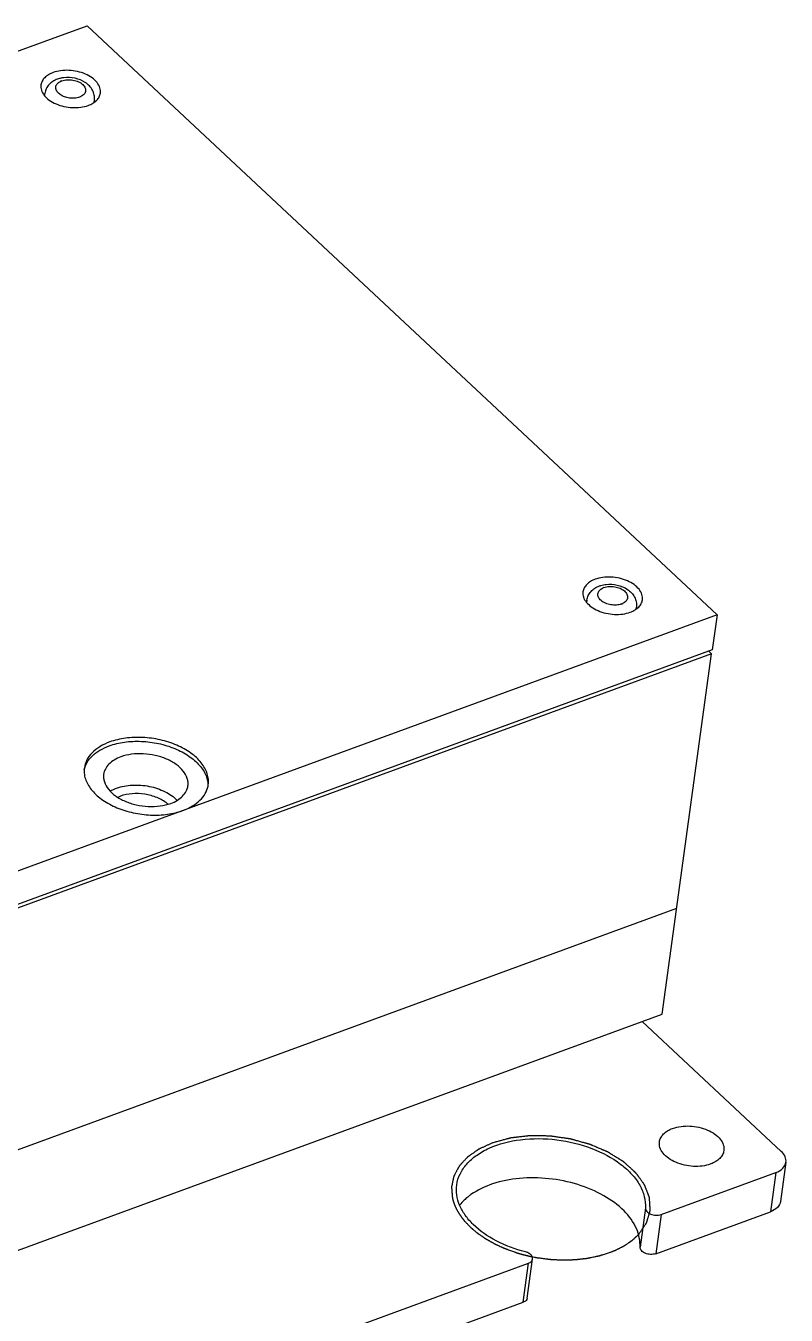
# Model space of a CAD drawing. Extents: x 0 to 297, y 0 to 210.
# Drawn here: x 266.83 to 277.46, y 29.29 to 47.34 of the extents above; entities that cross this region are included whole.
import ezdxf

# ---------------------------------------------------------------- set-up
doc = ezdxf.new("R2010")
doc.units = 0
doc.header["$LTSCALE"] = 16.335
doc.layers.get('0').update_dxf_attribs({"linetype": 'CONTINUOUS'})

msp = doc.modelspace()

# ---------------------------------------------------------------- linework, layer by layer
at = {"color": 7, "linetype": 'CONTINUOUS'}
for p, q in [((254.016, 42.331), (267.684, 47.344)), ((267.684, 47.344), (276.497, 39.098)), ((267.089, 46.366), (267.093, 46.397)), ((267.782, 46.271), (267.787, 46.302)), ((274.676, 39.302), (274.672, 39.271)), ((275.37, 39.207), (275.365, 39.176)), ((276.497, 39.098), (265.079, 34.91)), ((276.497, 39.098), (276.429, 38.605)), ((276.421, 38.55), (262.754, 33.537)), ((276.429, 38.605), (262.762, 33.592)), ((275.73, 33.508), (276.421, 38.55)), ((276.421, 38.55), (276.381, 38.587)), ((263.109, 30.284), (275.933, 34.988)), ((262.063, 28.495), (275.73, 33.508)), ((277.396, 31.583), (275.449, 33.405)), ((277.461, 31.432), (277.386, 30.884)), ((275.716, 30.7), (277.32, 31.288)), ((277.32, 31.288), (277.245, 30.74)), ((275.495, 30.792), (275.42, 30.244)), ((275.641, 30.152), (277.245, 30.74)), ((275.716, 30.7), (275.641, 30.152)), ((234.377, 15.537), (273.861, 30.02)), ((273.786, 29.472), (273.861, 30.02)), ((273.843, 29.529), (273.918, 30.077)), ((234.302, 14.989), (273.786, 29.472))]:
    msp.add_line(p, q, dxfattribs=at)
at = {"color": 5, "linetype": 'CONTINUOUS'}
for p, q in [((273.912, 30.11), (273.927, 30.107)), ((273.927, 30.107), (273.944, 30.104))]:
    msp.add_line(p, q, dxfattribs=at)
at = {"color": 7, "linetype": 'CONTINUOUS'}
for centre, radius, start, end in [((267.395, 46.251), 0.368, 105.3821, 110.1067), ((267.4, 46.387), 0.199, 110.0877, 115.5477), ((274.984, 39.29), 0.202, 110.0907, 114.9643), ((275.092, 39.438), 0.202, 290.0907, 294.9643), ((267.972, 36.911), 0.328, 172.1973, 175.7558), ((269.054, 36.763), 0.329, 348.8457, 352.1951), ((268.314, 36.113), 0.473, 110.1191, 115.0931), ((268.523, 36.102), 0.453, 49.2431, 51.5755)]:
    msp.add_arc(centre, radius, start, end, dxfattribs=at)
for points, knots in [([(267.209, 46.689), (267.186, 46.681), (267.144, 46.661), (267.091, 46.621), (267.054, 46.572), (267.041, 46.534), (267.039, 46.516)], [0, 0, 0, 0, 0.288211, 0.547631, 0.781399, 1, 1, 1, 1]), ([(267.269, 46.596), (267.247, 46.588), (267.204, 46.567), (267.15, 46.522), (267.11, 46.465), (267.096, 46.42), (267.093, 46.397)], [0, 0, 0, 0, 0.254195, 0.503606, 0.751722, 1, 1, 1, 1]), ([(267.871, 46.402), (267.874, 46.427), (267.869, 46.481), (267.825, 46.555), (267.753, 46.62), (267.659, 46.672), (267.549, 46.707), (267.432, 46.723), (267.316, 46.719), (267.243, 46.702), (267.209, 46.689)], [0, 0, 0, 0, 0.090573, 0.191636, 0.308232, 0.439667, 0.581392, 0.726776, 0.86853, 1, 1, 1, 1]), ([(267.358, 46.617), (267.353, 46.616), (267.332, 46.614), (267.312, 46.609), (267.298, 46.605)], [0, 0, 0, 0, 0.252579, 1, 1, 1, 1]), ([(267.332, 46.574), (267.356, 46.583), (267.408, 46.592), (267.487, 46.587), (267.562, 46.565), (267.615, 46.532), (267.645, 46.499), (267.659, 46.473), (267.665, 46.447), (267.663, 46.421), (267.652, 46.397), (267.633, 46.375), (267.608, 46.357), (267.588, 46.348), (267.578, 46.344)], [0, 0, 0, 0, 0.140192, 0.291701, 0.440586, 0.573744, 0.632187, 0.685129, 0.733874, 0.780782, 0.828756, 0.880393, 0.937372, 1, 1, 1, 1]), ([(267.787, 46.302), (267.79, 46.326), (267.788, 46.375), (267.763, 46.444), (267.719, 46.504), (267.64, 46.568), (267.517, 46.617), (267.41, 46.623), (267.358, 46.617)], [0, 0, 0, 0, 0.119434, 0.238812, 0.358995, 0.481873, 0.738322, 1, 1, 1, 1]), ([(267.039, 46.516), (267.036, 46.492), (267.041, 46.437), (267.085, 46.363), (267.157, 46.298), (267.251, 46.246), (267.361, 46.211), (267.478, 46.195), (267.593, 46.199), (267.667, 46.217), (267.701, 46.229)], [0, 0, 0, 0, 0.090573, 0.191636, 0.308232, 0.439667, 0.581392, 0.726776, 0.86853, 1, 1, 1, 1]), ([(267.578, 46.344), (267.557, 46.336), (267.51, 46.327), (267.439, 46.329), (267.369, 46.346), (267.309, 46.376), (267.265, 46.416), (267.246, 46.457), (267.246, 46.489), (267.255, 46.52), (267.272, 46.539), (267.285, 46.549)], [0, 0, 0, 0, 0.139218, 0.289789, 0.440625, 0.580514, 0.701546, 0.803219, 0.850271, 0.897452, 1, 1, 1, 1]), ([(267.285, 46.549), (267.288, 46.551), (267.297, 46.557), (267.307, 46.563), (267.315, 46.567)], [0, 0, 0, 0, 0.24047, 1, 1, 1, 1]), ([(267.701, 46.229), (267.724, 46.237), (267.766, 46.257), (267.819, 46.298), (267.856, 46.346), (267.869, 46.384), (267.871, 46.402)], [0, 0, 0, 0, 0.288211, 0.547631, 0.781399, 1, 1, 1, 1]), ([(267.787, 46.302), (267.785, 46.293), (267.783, 46.281), (267.778, 46.27), (267.777, 46.267)], [0, 0, 0, 0, 0.747185, 1, 1, 1, 1]), ([(274.792, 39.594), (274.769, 39.586), (274.727, 39.566), (274.674, 39.525), (274.637, 39.477), (274.624, 39.439), (274.622, 39.421)], [0, 0, 0, 0, 0.288211, 0.547631, 0.781399, 1, 1, 1, 1]), ([(275.454, 39.307), (275.457, 39.331), (275.452, 39.386), (275.408, 39.46), (275.336, 39.525), (275.242, 39.576), (275.132, 39.612), (275.015, 39.628), (274.899, 39.623), (274.826, 39.606), (274.792, 39.594)], [0, 0, 0, 0, 0.090573, 0.191636, 0.308232, 0.439667, 0.581392, 0.726776, 0.86853, 1, 1, 1, 1]), ([(274.622, 39.421), (274.619, 39.396), (274.624, 39.342), (274.668, 39.268), (274.74, 39.203), (274.834, 39.151), (274.944, 39.116), (275.061, 39.1), (275.177, 39.104), (275.25, 39.121), (275.284, 39.134)], [0, 0, 0, 0, 0.090573, 0.191636, 0.308232, 0.439667, 0.581392, 0.726776, 0.86853, 1, 1, 1, 1]), ([(274.676, 39.302), (274.679, 39.325), (274.693, 39.369), (274.733, 39.427), (274.787, 39.472), (274.83, 39.493), (274.852, 39.501)], [0, 0, 0, 0, 0.248259, 0.496387, 0.74581, 1, 1, 1, 1]), ([(275.161, 39.249), (275.138, 39.24), (275.088, 39.231), (275.01, 39.235), (274.937, 39.256), (274.884, 39.286), (274.853, 39.317), (274.838, 39.342), (274.829, 39.367), (274.829, 39.392), (274.836, 39.417), (274.857, 39.448), (274.881, 39.464), (274.899, 39.472)], [0, 0, 0, 0, 0.14014, 0.29167, 0.441521, 0.577088, 0.637146, 0.691693, 0.741658, 0.788963, 0.836231, 0.886147, 1, 1, 1, 1]), ([(274.852, 39.501), (274.859, 39.503), (274.889, 39.513), (274.921, 39.519), (274.945, 39.522)], [0, 0, 0, 0, 0.245397, 1, 1, 1, 1]), ([(274.915, 39.479), (274.938, 39.487), (274.988, 39.497), (275.066, 39.493), (275.139, 39.472), (275.192, 39.441), (275.223, 39.41), (275.238, 39.386), (275.247, 39.361), (275.247, 39.335), (275.24, 39.311), (275.219, 39.28), (275.195, 39.264), (275.177, 39.255)], [0, 0, 0, 0, 0.14014, 0.29167, 0.441521, 0.577088, 0.637146, 0.691693, 0.741658, 0.788963, 0.836231, 0.886147, 1, 1, 1, 1]), ([(274.945, 39.522), (274.997, 39.528), (275.103, 39.521), (275.225, 39.472), (275.303, 39.407), (275.346, 39.348), (275.372, 39.279), (275.373, 39.23), (275.37, 39.207)], [0, 0, 0, 0, 0.261924, 0.518215, 0.641007, 0.761158, 0.880533, 1, 1, 1, 1]), ([(275.284, 39.134), (275.307, 39.142), (275.349, 39.162), (275.402, 39.202), (275.439, 39.251), (275.452, 39.288), (275.454, 39.307)], [0, 0, 0, 0, 0.288211, 0.547631, 0.781399, 1, 1, 1, 1]), ([(275.37, 39.207), (275.368, 39.198), (275.366, 39.186), (275.361, 39.175), (275.36, 39.172)], [0, 0, 0, 0, 0.747226, 1, 1, 1, 1]), ([(269.38, 36.718), (269.384, 36.744), (269.384, 36.796), (269.361, 36.904), (269.284, 37.038), (269.134, 37.172), (268.937, 37.28), (268.708, 37.353), (268.465, 37.387), (268.225, 37.378), (268.071, 37.342), (268.001, 37.317)], [0, 0, 0, 0, 0.04482, 0.091099, 0.192109, 0.308645, 0.440007, 0.58165, 0.726948, 0.8686, 1, 1, 1, 1]), ([(267.644, 36.928), (267.652, 36.964), (267.681, 37.036), (267.758, 37.129), (267.865, 37.207), (267.948, 37.245), (267.993, 37.262)], [0, 0, 0, 0, 0.218712, 0.453763, 0.713329, 1, 1, 1, 1]), ([(268.001, 37.317), (267.953, 37.299), (267.865, 37.258), (267.754, 37.173), (267.677, 37.072), (267.652, 36.994), (267.646, 36.956)], [0, 0, 0, 0, 0.28832, 0.54759, 0.78141, 1, 1, 1, 1]), ([(267.993, 37.262), (268.062, 37.287), (268.212, 37.322), (268.446, 37.332), (268.684, 37.302), (268.91, 37.233), (269.106, 37.131), (269.258, 37.002), (269.343, 36.874), (269.373, 36.769), (269.376, 36.717), (269.375, 36.692)], [0, 0, 0, 0, 0.130363, 0.270808, 0.415113, 0.556357, 0.688155, 0.805913, 0.908392, 0.955126, 1, 1, 1, 1]), ([(268.157, 37.108), (268.125, 37.096), (268.065, 37.068), (267.989, 37.011), (267.937, 36.942), (267.92, 36.889), (267.916, 36.863)], [0, 0, 0, 0, 0.288256, 0.547607, 0.7814, 1, 1, 1, 1]), ([(269.095, 36.701), (269.098, 36.719), (269.098, 36.754), (269.083, 36.828), (269.03, 36.919), (268.928, 37.01), (268.794, 37.084), (268.638, 37.133), (268.473, 37.156), (268.309, 37.15), (268.205, 37.126), (268.157, 37.108)], [0, 0, 0, 0, 0.04482, 0.091096, 0.192095, 0.308619, 0.439975, 0.581618, 0.726929, 0.868596, 1, 1, 1, 1]), ([(267.644, 36.936), (267.642, 36.91), (267.644, 36.858), (267.673, 36.752), (267.755, 36.622), (267.907, 36.492), (268.104, 36.388), (268.33, 36.318), (268.57, 36.287), (268.806, 36.297), (268.956, 36.332), (269.026, 36.358)], [0, 0, 0, 0, 0.044842, 0.091437, 0.193502, 0.310925, 0.442608, 0.583971, 0.728559, 0.869345, 1, 1, 1, 1]), ([(267.916, 36.863), (267.914, 36.846), (267.913, 36.81), (267.929, 36.737), (267.982, 36.646), (268.084, 36.554), (268.217, 36.481), (268.373, 36.431), (268.539, 36.409), (268.702, 36.415), (268.806, 36.439), (268.854, 36.456)], [0, 0, 0, 0, 0.04482, 0.091096, 0.192095, 0.308619, 0.439975, 0.581618, 0.726929, 0.868596, 1, 1, 1, 1]), ([(268.007, 36.628), (268.014, 36.632), (268.043, 36.648), (268.074, 36.661), (268.097, 36.67)], [0, 0, 0, 0, 0.241506, 1, 1, 1, 1]), ([(268.097, 36.67), (268.167, 36.695), (268.321, 36.723), (268.555, 36.705), (268.772, 36.633), (268.897, 36.549), (268.944, 36.499)], [0, 0, 0, 0, 0.246318, 0.512369, 0.771606, 1, 1, 1, 1]), ([(268.854, 36.456), (268.887, 36.468), (268.947, 36.496), (269.022, 36.554), (269.074, 36.623), (269.092, 36.675), (269.095, 36.701)], [0, 0, 0, 0, 0.288256, 0.547607, 0.7814, 1, 1, 1, 1]), ([(269.026, 36.358), (269.071, 36.375), (269.157, 36.414), (269.264, 36.494), (269.341, 36.589), (269.37, 36.663), (269.377, 36.699)], [0, 0, 0, 0, 0.287181, 0.54668, 0.781372, 1, 1, 1, 1]), ([(268.805, 36.457), (268.762, 36.49), (268.661, 36.546), (268.493, 36.591), (268.317, 36.599), (268.203, 36.577), (268.151, 36.558)], [0, 0, 0, 0, 0.237261, 0.496988, 0.758351, 1, 1, 1, 1]), ([(275.692, 31.719), (275.694, 31.739), (275.708, 31.779), (275.748, 31.832), (275.805, 31.876), (275.851, 31.897), (275.876, 31.906)], [0, 0, 0, 0, 0.218552, 0.452353, 0.712015, 1, 1, 1, 1]), ([(275.876, 31.906), (275.952, 31.934), (276.121, 31.953), (276.325, 31.908), (276.465, 31.832), (276.543, 31.761), (276.59, 31.681), (276.597, 31.622), (276.593, 31.595)], [0, 0, 0, 0, 0.272588, 0.559243, 0.691006, 0.807894, 0.909201, 1, 1, 1, 1]), ([(272.856, 31.116), (272.863, 31.168), (272.896, 31.274), (272.993, 31.416), (273.134, 31.538), (273.381, 31.675), (273.764, 31.77), (274.258, 31.766), (274.74, 31.649), (275.093, 31.464), (275.307, 31.271), (275.42, 31.119), (275.487, 30.957), (275.498, 30.845), (275.495, 30.792)], [0, 0, 0, 0, 0.047065, 0.096848, 0.151307, 0.211356, 0.34696, 0.496471, 0.646812, 0.784628, 0.846026, 0.901757, 0.95254, 1, 1, 1, 1]), ([(276.409, 31.408), (276.333, 31.38), (276.164, 31.361), (275.96, 31.406), (275.82, 31.483), (275.742, 31.553), (275.694, 31.633), (275.688, 31.692), (275.692, 31.719)], [0, 0, 0, 0, 0.272588, 0.559243, 0.691006, 0.807894, 0.909201, 1, 1, 1, 1]), ([(276.593, 31.595), (276.59, 31.575), (276.577, 31.535), (276.537, 31.482), (276.479, 31.438), (276.434, 31.417), (276.409, 31.408)], [0, 0, 0, 0, 0.218552, 0.452353, 0.712015, 1, 1, 1, 1]), ([(277.32, 31.288), (277.356, 31.301), (277.42, 31.335), (277.457, 31.401), (277.461, 31.432)], [0, 0, 0, 0, 0.549404, 1, 1, 1, 1]), ([(277.461, 31.432), (277.465, 31.458), (277.455, 31.517), (277.418, 31.562), (277.396, 31.583)], [0, 0, 0, 0, 0.461632, 1, 1, 1, 1]), ([(273.817, 30.176), (273.675, 30.213), (273.413, 30.31), (273.132, 30.502), (272.972, 30.685), (272.892, 30.826), (272.85, 30.971), (272.85, 31.069), (272.856, 31.116)], [0, 0, 0, 0, 0.301728, 0.571328, 0.691155, 0.800969, 0.902749, 1, 1, 1, 1]), ([(275.42, 30.244), (275.425, 30.332), (275.384, 30.525), (275.195, 30.775), (274.909, 30.983), (274.549, 31.134), (274.147, 31.215), (273.741, 31.22), (273.368, 31.148), (273.147, 31.044), (273.055, 30.979)], [0, 0, 0, 0, 0.09224, 0.19814, 0.321508, 0.459278, 0.604393, 0.748117, 0.882015, 1, 1, 1, 1]), ([(272.984, 30.923), (272.976, 30.916), (272.945, 30.887), (272.916, 30.855), (272.896, 30.831)], [0, 0, 0, 0, 0.256479, 1, 1, 1, 1]), ([(273.055, 30.979), (273.049, 30.975), (273.024, 30.957), (273.001, 30.938), (272.984, 30.923)], [0, 0, 0, 0, 0.254506, 1, 1, 1, 1]), ([(277.386, 30.884), (277.382, 30.853), (277.344, 30.787), (277.281, 30.753), (277.245, 30.74)], [0, 0, 0, 0, 0.450596, 1, 1, 1, 1]), ([(275.495, 30.792), (275.494, 30.775), (275.513, 30.735), (275.571, 30.701), (275.642, 30.686), (275.693, 30.692), (275.716, 30.7)], [0, 0, 0, 0, 0.191254, 0.44098, 0.727894, 1, 1, 1, 1]), ([(273.918, 30.093), (273.916, 30.102), (273.905, 30.127), (273.87, 30.158), (273.836, 30.171), (273.817, 30.176)], [0, 0, 0, 0, 0.203187, 0.567856, 1, 1, 1, 1]), ([(275.641, 30.152), (275.618, 30.144), (275.567, 30.138), (275.496, 30.153), (275.438, 30.187), (275.419, 30.227), (275.42, 30.244)], [0, 0, 0, 0, 0.272106, 0.55902, 0.808746, 1, 1, 1, 1]), ([(273.861, 30.02), (273.875, 30.025), (273.901, 30.039), (273.916, 30.065), (273.918, 30.077)], [0, 0, 0, 0, 0.549307, 1, 1, 1, 1]), ([(273.843, 29.529), (273.841, 29.517), (273.826, 29.49), (273.8, 29.477), (273.786, 29.472)], [0, 0, 0, 0, 0.450693, 1, 1, 1, 1])]:
    msp.add_open_spline(points, degree=3, knots=knots, dxfattribs=at)
for points in [[(267.093, 46.361), (267.092, 46.373), (267.092, 46.385), (267.093, 46.397)], [(274.676, 39.266), (274.675, 39.278), (274.675, 39.29), (274.676, 39.302)], [(273.918, 30.077), (273.918, 30.083), (273.918, 30.088), (273.918, 30.093)]]:
    msp.add_open_spline(points, degree=3, dxfattribs=at)
at = {"color": 5, "linetype": 'CONTINUOUS'}
for points, knots in [([(275.408, 30.431), (275.415, 30.442), (275.43, 30.463), (275.448, 30.49), (275.462, 30.511), (275.473, 30.527), (275.483, 30.542), (275.492, 30.556), (275.499, 30.566), (275.504, 30.573), (275.507, 30.577), (275.509, 30.58), (275.51, 30.582), (275.511, 30.584), (275.512, 30.586), (275.513, 30.587), (275.513, 30.587), (275.514, 30.587), (275.514, 30.588), (275.514, 30.589), (275.515, 30.59), (275.515, 30.592), (275.516, 30.595), (275.517, 30.599), (275.518, 30.603), (275.52, 30.609), (275.522, 30.616), (275.524, 30.625), (275.527, 30.633), (275.53, 30.645), (275.534, 30.659), (275.539, 30.677), (275.544, 30.694), (275.548, 30.709), (275.552, 30.72), (275.554, 30.729), (275.556, 30.736), (275.558, 30.742), (275.559, 30.746), (275.56, 30.75), (275.561, 30.754), (275.562, 30.756), (275.562, 30.757), (275.562, 30.757), (275.562, 30.758), (275.562, 30.759), (275.562, 30.759), (275.562, 30.76), (275.562, 30.762), (275.562, 30.764), (275.562, 30.766), (275.562, 30.769), (275.562, 30.773), (275.561, 30.777), (275.561, 30.783), (275.561, 30.791), (275.56, 30.8), (275.56, 30.809), (275.559, 30.821), (275.558, 30.836), (275.557, 30.854), (275.556, 30.872), (275.555, 30.89), (275.554, 30.904), (275.554, 30.913), (275.554, 30.917), (275.553, 30.922), (275.553, 30.926), (275.553, 30.929), (275.553, 30.931), (275.553, 30.933), (275.553, 30.934), (275.553, 30.935), (275.553, 30.936), (275.552, 30.937), (275.552, 30.937), (275.552, 30.938), (275.551, 30.94), (275.55, 30.942), (275.549, 30.945), (275.548, 30.949), (275.545, 30.955), (275.542, 30.963), (275.539, 30.972), (275.536, 30.981), (275.532, 30.99), (275.527, 31.002), (275.522, 31.017), (275.515, 31.035), (275.509, 31.05), (275.504, 31.062), (275.501, 31.071), (275.497, 31.08), (275.494, 31.089), (275.491, 31.097), (275.489, 31.103), (275.487, 31.107), (275.486, 31.11), (275.485, 31.112), (275.485, 31.113), (275.485, 31.114), (275.484, 31.114), (275.484, 31.115), (275.483, 31.117), (275.481, 31.118), (275.479, 31.121), (275.477, 31.125), (275.474, 31.129), (275.469, 31.135), (275.464, 31.142), (275.458, 31.151), (275.449, 31.163), (275.439, 31.177), (275.422, 31.2), (275.408, 31.22), (275.395, 31.238), (275.389, 31.246), (275.383, 31.255), (275.377, 31.262), (275.373, 31.268), (275.37, 31.272), (275.367, 31.276), (275.365, 31.279), (275.364, 31.281), (275.362, 31.283), (275.361, 31.284), (275.361, 31.285), (275.361, 31.285), (275.36, 31.285), (275.36, 31.286), (275.359, 31.286), (275.358, 31.287), (275.356, 31.289), (275.354, 31.291), (275.351, 31.294), (275.346, 31.298), (275.338, 31.305), (275.327, 31.315), (275.312, 31.329), (275.294, 31.344), (275.277, 31.36), (275.259, 31.376), (275.244, 31.389), (275.233, 31.4), (275.224, 31.408), (275.215, 31.416), (275.208, 31.422), (275.202, 31.427), (275.198, 31.431), (275.195, 31.433), (275.193, 31.435), (275.191, 31.437), (275.19, 31.438), (275.189, 31.439), (275.188, 31.44), (275.187, 31.441), (275.186, 31.441), (275.185, 31.442), (275.183, 31.443), (275.181, 31.445), (275.177, 31.447), (275.172, 31.45), (275.165, 31.454), (275.156, 31.46), (275.145, 31.467), (275.134, 31.474), (275.119, 31.483), (275.101, 31.494), (275.079, 31.508), (275.057, 31.521), (275.038, 31.533), (275.024, 31.542), (275.013, 31.549), (275.002, 31.556), (274.993, 31.561), (274.985, 31.566), (274.981, 31.569), (274.977, 31.571), (274.975, 31.572), (274.973, 31.573), (274.972, 31.574), (274.97, 31.575), (274.969, 31.575), (274.968, 31.576), (274.967, 31.576), (274.965, 31.577), (274.961, 31.579), (274.956, 31.581), (274.95, 31.584), (274.941, 31.588), (274.93, 31.592), (274.918, 31.598), (274.905, 31.603), (274.888, 31.61), (274.867, 31.619), (274.841, 31.63), (274.816, 31.641), (274.791, 31.652), (274.769, 31.661), (274.753, 31.668), (274.742, 31.673), (274.735, 31.676), (274.73, 31.678), (274.727, 31.679), (274.724, 31.68), (274.722, 31.681), (274.72, 31.682), (274.717, 31.683), (274.713, 31.684), (274.707, 31.686), (274.7, 31.688), (274.693, 31.69), (274.684, 31.692), (274.672, 31.696), (274.658, 31.699), (274.644, 31.703), (274.626, 31.708), (274.603, 31.715), (274.575, 31.723), (274.547, 31.73), (274.524, 31.737), (274.506, 31.742), (274.492, 31.746), (274.48, 31.749), (274.471, 31.751), (274.464, 31.753), (274.458, 31.755), (274.454, 31.756), (274.451, 31.757), (274.448, 31.758), (274.447, 31.758), (274.446, 31.758), (274.445, 31.758), (274.442, 31.759), (274.439, 31.759), (274.435, 31.76), (274.429, 31.761), (274.419, 31.762), (274.407, 31.764), (274.392, 31.766), (274.373, 31.769), (274.339, 31.773), (274.301, 31.779), (274.262, 31.785), (274.238, 31.788), (274.219, 31.791), (274.204, 31.793), (274.192, 31.795), (274.183, 31.796), (274.175, 31.797), (274.169, 31.798), (274.165, 31.799), (274.163, 31.799), (274.162, 31.799), (274.161, 31.799), (274.159, 31.799), (274.157, 31.799), (274.154, 31.799), (274.15, 31.799), (274.145, 31.799), (274.139, 31.799), (274.13, 31.799), (274.113, 31.8), (274.089, 31.8), (274.06, 31.801), (274.031, 31.801), (274.002, 31.801), (273.973, 31.802), (273.949, 31.802), (273.93, 31.803), (273.915, 31.803), (273.903, 31.803), (273.895, 31.803), (273.89, 31.803), (273.887, 31.803), (273.884, 31.803), (273.881, 31.803), (273.88, 31.803), (273.878, 31.803), (273.878, 31.803), (273.877, 31.803), (273.875, 31.803), (273.871, 31.803), (273.865, 31.802), (273.859, 31.801), (273.852, 31.8), (273.842, 31.799), (273.826, 31.797), (273.803, 31.795), (273.776, 31.791), (273.748, 31.788), (273.721, 31.785), (273.698, 31.782), (273.679, 31.78), (273.665, 31.778), (273.651, 31.777), (273.64, 31.775), (273.631, 31.774), (273.624, 31.773), (273.618, 31.773), (273.614, 31.772), (273.611, 31.772), (273.608, 31.771), (273.607, 31.771), (273.606, 31.771), (273.605, 31.771), (273.603, 31.77), (273.6, 31.77), (273.596, 31.768), (273.591, 31.767), (273.584, 31.765), (273.578, 31.763), (273.569, 31.761), (273.554, 31.757), (273.533, 31.751), (273.507, 31.744), (273.482, 31.737), (273.448, 31.728), (273.405, 31.716), (273.371, 31.707), (273.354, 31.702)], [0, 0, 0, 0, 0.015625, 0.03125, 0.039062, 0.046875, 0.054688, 0.0625, 0.066406, 0.070312, 0.072266, 0.073242, 0.074219, 0.075195, 0.076172, 0.07666, 0.076782, 0.076904, 0.077148, 0.077637, 0.078125, 0.079102, 0.080078, 0.082031, 0.083984, 0.085938, 0.089844, 0.09375, 0.097656, 0.101562, 0.109375, 0.117188, 0.125, 0.132812, 0.136719, 0.140625, 0.144531, 0.146484, 0.148438, 0.150391, 0.152344, 0.152832, 0.15332, 0.153564, 0.153809, 0.154053, 0.154297, 0.154785, 0.155273, 0.15625, 0.157227, 0.158203, 0.160156, 0.162109, 0.164062, 0.167969, 0.171875, 0.175781, 0.179688, 0.1875, 0.195312, 0.203125, 0.210938, 0.21875, 0.220703, 0.222656, 0.224609, 0.226562, 0.227539, 0.228516, 0.229492, 0.22998, 0.230469, 0.230713, 0.230957, 0.231201, 0.231445, 0.232422, 0.233398, 0.234375, 0.236328, 0.238281, 0.242188, 0.246094, 0.25, 0.253906, 0.257812, 0.265625, 0.273438, 0.28125, 0.285156, 0.289062, 0.292969, 0.296875, 0.300781, 0.302734, 0.304688, 0.305664, 0.306641, 0.307129, 0.307373, 0.307617, 0.308105, 0.308594, 0.30957, 0.310547, 0.3125, 0.314453, 0.316406, 0.320312, 0.324219, 0.328125, 0.335938, 0.34375, 0.359375, 0.363281, 0.367188, 0.371094, 0.375, 0.376953, 0.378906, 0.380859, 0.381836, 0.382812, 0.383789, 0.384277, 0.384521, 0.384644, 0.384766, 0.38501, 0.385254, 0.385742, 0.386719, 0.387695, 0.388672, 0.390625, 0.394531, 0.398438, 0.40625, 0.414062, 0.421875, 0.429688, 0.4375, 0.441406, 0.445312, 0.449219, 0.453125, 0.455078, 0.457031, 0.458008, 0.458984, 0.459961, 0.460449, 0.460938, 0.461182, 0.461426, 0.461914, 0.462402, 0.462891, 0.463867, 0.464844, 0.466797, 0.46875, 0.472656, 0.476562, 0.480469, 0.484375, 0.492188, 0.5, 0.507812, 0.515625, 0.519531, 0.523438, 0.527344, 0.53125, 0.533203, 0.535156, 0.536133, 0.537109, 0.537598, 0.538086, 0.538574, 0.538818, 0.539062, 0.539551, 0.540039, 0.541016, 0.542969, 0.544922, 0.546875, 0.550781, 0.554688, 0.558594, 0.5625, 0.570312, 0.578125, 0.585938, 0.59375, 0.601562, 0.605469, 0.609375, 0.611328, 0.612305, 0.613281, 0.614258, 0.614746, 0.615234, 0.616211, 0.617188, 0.619141, 0.621094, 0.623047, 0.625, 0.628906, 0.632812, 0.636719, 0.640625, 0.648438, 0.65625, 0.664062, 0.671875, 0.675781, 0.679688, 0.683594, 0.685547, 0.6875, 0.689453, 0.69043, 0.691406, 0.691895, 0.692383, 0.692627, 0.692871, 0.693359, 0.694336, 0.695312, 0.697266, 0.699219, 0.703125, 0.707031, 0.710938, 0.71875, 0.734375, 0.742188, 0.75, 0.753906, 0.757812, 0.761719, 0.763672, 0.765625, 0.767578, 0.768555, 0.769043, 0.769287, 0.769531, 0.77002, 0.770508, 0.771484, 0.772461, 0.773438, 0.775391, 0.777344, 0.78125, 0.789062, 0.796875, 0.804688, 0.8125, 0.820312, 0.828125, 0.832031, 0.835938, 0.839844, 0.841797, 0.842773, 0.84375, 0.844727, 0.845215, 0.845703, 0.845947, 0.846191, 0.846436, 0.84668, 0.847656, 0.849609, 0.851562, 0.853516, 0.855469, 0.859375, 0.867188, 0.875, 0.882812, 0.890625, 0.898438, 0.902344, 0.90625, 0.910156, 0.914062, 0.916016, 0.917969, 0.919922, 0.920898, 0.921875, 0.922363, 0.922852, 0.923096, 0.92334, 0.923828, 0.924805, 0.925781, 0.927734, 0.929688, 0.931641, 0.933594, 0.9375, 0.945312, 0.953125, 0.960938, 0.96875, 0.984375, 1, 1, 1, 1]), ([(273.354, 31.702), (273.342, 31.697), (273.318, 31.686), (273.289, 31.672), (273.265, 31.661), (273.247, 31.653), (273.23, 31.645), (273.212, 31.637), (273.197, 31.63), (273.187, 31.625), (273.181, 31.623), (273.176, 31.621), (273.173, 31.619), (273.17, 31.617), (273.168, 31.617), (273.166, 31.616), (273.165, 31.615), (273.165, 31.615), (273.164, 31.615), (273.163, 31.614), (273.161, 31.613), (273.159, 31.611), (273.156, 31.609), (273.151, 31.606), (273.145, 31.601), (273.138, 31.596), (273.128, 31.589), (273.116, 31.581), (273.101, 31.571), (273.086, 31.56), (273.072, 31.55), (273.057, 31.54), (273.045, 31.531), (273.035, 31.524), (273.028, 31.519), (273.021, 31.515), (273.017, 31.512), (273.013, 31.509), (273.011, 31.508), (273.01, 31.507), (273.008, 31.506), (273.008, 31.506), (273.007, 31.505), (273.007, 31.504), (273.006, 31.503), (273.005, 31.502), (273.003, 31.5), (273.001, 31.498), (272.998, 31.495), (272.994, 31.491), (272.988, 31.484), (272.978, 31.474), (272.967, 31.462), (272.956, 31.45), (272.945, 31.438), (272.934, 31.426), (272.925, 31.416), (272.918, 31.408), (272.912, 31.402), (272.906, 31.396), (272.902, 31.39), (272.898, 31.386), (272.896, 31.384), (272.894, 31.382), (272.893, 31.38), (272.891, 31.379), (272.891, 31.378), (272.89, 31.378), (272.89, 31.377), (272.89, 31.377), (272.889, 31.377), (272.889, 31.376), (272.888, 31.374), (272.887, 31.372), (272.886, 31.37), (272.885, 31.367), (272.882, 31.363), (272.879, 31.357), (272.876, 31.351), (272.872, 31.344), (272.867, 31.335), (272.861, 31.324), (272.854, 31.311), (272.847, 31.297), (272.84, 31.284), (272.834, 31.273), (272.829, 31.264), (272.826, 31.257), (272.823, 31.251), (272.82, 31.247), (272.819, 31.244), (272.817, 31.241), (272.816, 31.239), (272.815, 31.237), (272.815, 31.236), (272.814, 31.235), (272.814, 31.235), (272.814, 31.234), (272.814, 31.233), (272.813, 31.232), (272.813, 31.229), (272.812, 31.226), (272.811, 31.222), (272.81, 31.216), (272.809, 31.209), (272.807, 31.201), (272.806, 31.194), (272.804, 31.185), (272.801, 31.173), (272.798, 31.158), (272.795, 31.144), (272.793, 31.132), (272.791, 31.123), (272.79, 31.116), (272.788, 31.108), (272.787, 31.101), (272.785, 31.095), (272.784, 31.091), (272.784, 31.088), (272.783, 31.085), (272.783, 31.084), (272.783, 31.083), (272.783, 31.082), (272.783, 31.081), (272.783, 31.081), (272.783, 31.079), (272.783, 31.078), (272.783, 31.075), (272.784, 31.072), (272.784, 31.069), (272.784, 31.064), (272.785, 31.058), (272.786, 31.05), (272.787, 31.04), (272.788, 31.028), (272.789, 31.013), (272.79, 30.999), (272.792, 30.979), (272.794, 30.954), (272.796, 30.935), (272.797, 30.925)], [0, 0, 0, 0, 0.03125, 0.0625, 0.078125, 0.09375, 0.109375, 0.125, 0.140625, 0.148438, 0.152344, 0.15625, 0.160156, 0.162109, 0.164062, 0.165039, 0.166016, 0.166504, 0.166992, 0.167969, 0.169922, 0.171875, 0.175781, 0.179688, 0.1875, 0.195312, 0.203125, 0.21875, 0.234375, 0.25, 0.265625, 0.28125, 0.296875, 0.304688, 0.3125, 0.320312, 0.324219, 0.328125, 0.330078, 0.332031, 0.333008, 0.333496, 0.333984, 0.334961, 0.335938, 0.337891, 0.339844, 0.34375, 0.347656, 0.351562, 0.359375, 0.375, 0.390625, 0.40625, 0.421875, 0.4375, 0.453125, 0.460938, 0.46875, 0.476562, 0.484375, 0.488281, 0.492188, 0.494141, 0.496094, 0.498047, 0.499023, 0.499512, 0.5, 0.500488, 0.500977, 0.501953, 0.503906, 0.505859, 0.507812, 0.511719, 0.515625, 0.523438, 0.53125, 0.539062, 0.546875, 0.5625, 0.578125, 0.59375, 0.609375, 0.625, 0.632812, 0.640625, 0.648438, 0.652344, 0.65625, 0.660156, 0.662109, 0.664062, 0.665039, 0.666016, 0.666504, 0.666992, 0.667969, 0.669922, 0.671875, 0.675781, 0.679688, 0.6875, 0.695312, 0.703125, 0.710938, 0.71875, 0.734375, 0.75, 0.765625, 0.78125, 0.789062, 0.796875, 0.804688, 0.8125, 0.820312, 0.824219, 0.828125, 0.830078, 0.832031, 0.833008, 0.833496, 0.833984, 0.834961, 0.835938, 0.837891, 0.839844, 0.84375, 0.847656, 0.851562, 0.859375, 0.867188, 0.875, 0.890625, 0.90625, 0.921875, 0.9375, 0.96875, 1, 1, 1, 1]), ([(272.797, 30.925), (272.798, 30.921), (272.8, 30.913), (272.802, 30.905), (272.804, 30.899), (272.805, 30.897), (272.805, 30.895), (272.806, 30.893), (272.807, 30.89), (272.808, 30.885), (272.81, 30.879), (272.812, 30.874), (272.813, 30.869), (272.814, 30.865), (272.816, 30.862), (272.817, 30.859), (272.819, 30.854), (272.821, 30.847), (272.824, 30.84), (272.825, 30.837), (272.826, 30.834), (272.827, 30.831), (272.829, 30.827), (272.832, 30.821), (272.835, 30.814), (272.837, 30.808), (272.838, 30.806), (272.84, 30.803), (272.841, 30.799), (272.844, 30.794), (272.846, 30.789), (272.849, 30.783), (272.851, 30.778), (272.853, 30.775), (272.855, 30.772), (272.856, 30.769), (272.859, 30.764), (272.864, 30.755), (272.868, 30.748), (272.87, 30.744)], [0, 0, 0, 0, 0.0625, 0.125, 0.140625, 0.15625, 0.164062, 0.171875, 0.1875, 0.21875, 0.25, 0.28125, 0.3125, 0.328125, 0.34375, 0.359375, 0.375, 0.4375, 0.46875, 0.484375, 0.5, 0.515625, 0.53125, 0.5625, 0.625, 0.640625, 0.65625, 0.671875, 0.6875, 0.71875, 0.75, 0.78125, 0.8125, 0.828125, 0.84375, 0.859375, 0.875, 0.9375, 1, 1, 1, 1]), ([(272.87, 30.744), (272.871, 30.741), (272.874, 30.738), (272.877, 30.732), (272.879, 30.729), (272.88, 30.727), (272.881, 30.725), (272.882, 30.724), (272.882, 30.723), (272.883, 30.722), (272.883, 30.721), (272.885, 30.719), (272.887, 30.716), (272.89, 30.712), (272.892, 30.707), (272.895, 30.703), (272.897, 30.701), (272.899, 30.698), (272.902, 30.692), (272.906, 30.687), (272.91, 30.682), (272.912, 30.679), (272.913, 30.676), (272.915, 30.674), (272.917, 30.671), (272.921, 30.666), (272.925, 30.661), (272.929, 30.655), (272.931, 30.653), (272.933, 30.65), (272.936, 30.646), (272.939, 30.642), (272.942, 30.638), (272.945, 30.634), (272.947, 30.632), (272.947, 30.631), (272.948, 30.631), (272.949, 30.63), (272.95, 30.628), (272.951, 30.626), (272.954, 30.623), (272.957, 30.619), (272.963, 30.613), (272.967, 30.608), (272.969, 30.605)], [0, 0, 0, 0, 0.0625, 0.09375, 0.125, 0.140625, 0.15625, 0.164062, 0.167969, 0.171875, 0.179688, 0.1875, 0.21875, 0.25, 0.28125, 0.3125, 0.328125, 0.34375, 0.375, 0.4375, 0.46875, 0.484375, 0.5, 0.515625, 0.53125, 0.5625, 0.625, 0.65625, 0.671875, 0.6875, 0.71875, 0.75, 0.78125, 0.8125, 0.820312, 0.828125, 0.832031, 0.835938, 0.84375, 0.859375, 0.875, 0.90625, 0.9375, 1, 1, 1, 1]), ([(272.969, 30.605), (272.975, 30.6), (272.985, 30.589), (273, 30.573), (273.013, 30.56), (273.023, 30.549), (273.031, 30.541), (273.038, 30.534), (273.043, 30.529), (273.046, 30.526), (273.049, 30.523), (273.05, 30.521), (273.051, 30.52), (273.052, 30.52), (273.053, 30.519), (273.054, 30.518), (273.056, 30.516), (273.06, 30.513), (273.064, 30.509), (273.069, 30.506), (273.075, 30.5), (273.086, 30.491), (273.101, 30.478), (273.117, 30.466), (273.127, 30.456), (273.134, 30.451), (273.138, 30.447), (273.143, 30.444), (273.146, 30.441), (273.149, 30.439), (273.15, 30.438), (273.15, 30.437), (273.151, 30.437), (273.153, 30.436), (273.155, 30.434), (273.158, 30.432), (273.163, 30.429), (273.17, 30.424), (273.178, 30.418), (273.189, 30.411), (273.199, 30.404), (273.21, 30.396), (273.22, 30.389), (273.231, 30.382), (273.24, 30.376), (273.246, 30.371), (273.252, 30.368), (273.256, 30.365), (273.259, 30.363), (273.261, 30.361), (273.262, 30.361), (273.264, 30.36), (273.266, 30.359), (273.269, 30.357), (273.274, 30.354), (273.279, 30.351), (273.287, 30.346), (273.297, 30.341), (273.308, 30.335), (273.32, 30.328), (273.331, 30.322), (273.343, 30.315), (273.354, 30.308), (273.364, 30.303), (273.372, 30.299), (273.376, 30.296), (273.38, 30.294), (273.383, 30.293), (273.385, 30.291), (273.386, 30.291), (273.388, 30.29), (273.391, 30.289), (273.395, 30.286), (273.402, 30.283), (273.408, 30.281), (273.416, 30.277), (273.431, 30.27), (273.451, 30.26), (273.472, 30.251), (273.487, 30.244), (273.495, 30.24), (273.501, 30.237), (273.507, 30.235), (273.512, 30.232), (273.515, 30.231), (273.517, 30.23), (273.518, 30.23), (273.519, 30.229), (273.521, 30.229), (273.524, 30.228), (273.528, 30.226), (273.534, 30.224), (273.543, 30.22), (273.554, 30.216), (273.568, 30.211), (273.586, 30.204), (273.618, 30.193), (273.645, 30.182), (273.663, 30.176)], [0, 0, 0, 0, 0.03125, 0.0625, 0.09375, 0.109375, 0.125, 0.140625, 0.148438, 0.15625, 0.160156, 0.164062, 0.166016, 0.166992, 0.167969, 0.169922, 0.171875, 0.179688, 0.1875, 0.195312, 0.203125, 0.21875, 0.25, 0.28125, 0.296875, 0.304688, 0.3125, 0.320312, 0.328125, 0.330078, 0.332031, 0.333008, 0.333984, 0.335938, 0.339844, 0.34375, 0.351562, 0.359375, 0.375, 0.390625, 0.40625, 0.421875, 0.4375, 0.453125, 0.46875, 0.476562, 0.484375, 0.492188, 0.496094, 0.498047, 0.5, 0.501953, 0.503906, 0.507812, 0.515625, 0.523438, 0.53125, 0.546875, 0.5625, 0.578125, 0.59375, 0.609375, 0.625, 0.640625, 0.648438, 0.65625, 0.660156, 0.664062, 0.666016, 0.667969, 0.669922, 0.671875, 0.679688, 0.6875, 0.695312, 0.703125, 0.71875, 0.75, 0.78125, 0.796875, 0.804688, 0.8125, 0.820312, 0.828125, 0.830078, 0.832031, 0.833008, 0.833984, 0.835938, 0.839844, 0.84375, 0.851562, 0.859375, 0.875, 0.890625, 0.90625, 0.9375, 1, 1, 1, 1]), ([(275.248, 30.295), (275.251, 30.297), (275.259, 30.303), (275.267, 30.309), (275.273, 30.312), (275.276, 30.314), (275.279, 30.316), (275.282, 30.319), (275.287, 30.323), (275.292, 30.327), (275.298, 30.331), (275.302, 30.334), (275.306, 30.337), (275.308, 30.339), (275.311, 30.341), (275.316, 30.345), (275.322, 30.35), (275.328, 30.355), (275.332, 30.358), (275.334, 30.36), (275.337, 30.362), (275.34, 30.365), (275.346, 30.37), (275.351, 30.375), (275.356, 30.38), (275.359, 30.382), (275.361, 30.384), (275.364, 30.387), (275.368, 30.391), (275.373, 30.395), (275.377, 30.4), (275.381, 30.403), (275.384, 30.406), (275.387, 30.409), (275.389, 30.411), (275.393, 30.415), (275.4, 30.422), (275.405, 30.428), (275.408, 30.431)], [0, 0, 0, 0, 0.0625, 0.125, 0.140625, 0.15625, 0.171875, 0.1875, 0.21875, 0.25, 0.28125, 0.3125, 0.328125, 0.34375, 0.359375, 0.375, 0.4375, 0.46875, 0.484375, 0.5, 0.515625, 0.53125, 0.5625, 0.625, 0.640625, 0.65625, 0.671875, 0.6875, 0.71875, 0.75, 0.78125, 0.8125, 0.828125, 0.84375, 0.859375, 0.875, 0.9375, 1, 1, 1, 1]), ([(273.663, 30.176), (273.668, 30.174), (273.675, 30.172), (273.684, 30.169), (273.689, 30.167), (273.694, 30.166), (273.697, 30.165), (273.699, 30.164), (273.7, 30.164), (273.701, 30.164), (273.703, 30.163), (273.705, 30.162), (273.709, 30.161), (273.714, 30.16), (273.72, 30.158), (273.728, 30.156), (273.735, 30.154), (273.74, 30.152), (273.745, 30.151), (273.754, 30.148), (273.764, 30.145), (273.775, 30.142), (273.783, 30.14), (273.791, 30.138), (273.801, 30.135), (273.812, 30.133), (273.821, 30.13), (273.826, 30.129), (273.834, 30.127), (273.844, 30.125), (273.854, 30.123), (273.861, 30.121), (273.865, 30.12), (273.868, 30.119), (273.871, 30.119), (273.874, 30.118), (273.883, 30.116), (273.895, 30.113), (273.906, 30.111), (273.912, 30.11)], [0, 0, 0, 0, 0.0625, 0.09375, 0.125, 0.140625, 0.15625, 0.164062, 0.167969, 0.171875, 0.179688, 0.1875, 0.203125, 0.21875, 0.25, 0.28125, 0.3125, 0.328125, 0.34375, 0.375, 0.4375, 0.46875, 0.5, 0.53125, 0.5625, 0.625, 0.65625, 0.671875, 0.6875, 0.75, 0.78125, 0.8125, 0.828125, 0.835938, 0.84375, 0.859375, 0.875, 0.9375, 1, 1, 1, 1]), ([(274.001, 30.094), (274.023, 30.091), (274.056, 30.087), (274.094, 30.082), (274.116, 30.079), (274.132, 30.077), (274.146, 30.076), (274.157, 30.074), (274.164, 30.074), (274.169, 30.073), (274.172, 30.072), (274.175, 30.072), (274.176, 30.072), (274.178, 30.072), (274.179, 30.072), (274.183, 30.072), (274.189, 30.071), (274.198, 30.071), (274.206, 30.071), (274.217, 30.07), (274.236, 30.069), (274.263, 30.068), (274.29, 30.067), (274.309, 30.066), (274.32, 30.066), (274.328, 30.065), (274.337, 30.065), (274.343, 30.064), (274.347, 30.064), (274.349, 30.064), (274.35, 30.064), (274.351, 30.064), (274.354, 30.064), (274.357, 30.064), (274.362, 30.065), (274.369, 30.065), (274.38, 30.065), (274.393, 30.066), (274.409, 30.066), (274.425, 30.067), (274.441, 30.067), (274.458, 30.068), (274.474, 30.068), (274.487, 30.069), (274.498, 30.069), (274.504, 30.069), (274.51, 30.07), (274.514, 30.07), (274.517, 30.07), (274.52, 30.07), (274.522, 30.07), (274.524, 30.07), (274.526, 30.071), (274.53, 30.071), (274.534, 30.071), (274.539, 30.072), (274.545, 30.073), (274.556, 30.074), (274.569, 30.076), (274.584, 30.077), (274.6, 30.079), (274.615, 30.081), (274.631, 30.083), (274.647, 30.085), (274.66, 30.086), (274.67, 30.087), (274.676, 30.088), (274.682, 30.089), (274.685, 30.089), (274.687, 30.089), (274.688, 30.09), (274.69, 30.09), (274.691, 30.09), (274.695, 30.091), (274.7, 30.092), (274.708, 30.094), (274.715, 30.095), (274.725, 30.097), (274.742, 30.101), (274.767, 30.106), (274.792, 30.111), (274.809, 30.115), (274.819, 30.117), (274.826, 30.118), (274.834, 30.12), (274.839, 30.121), (274.843, 30.122), (274.845, 30.122), (274.846, 30.122), (274.847, 30.123), (274.849, 30.123), (274.852, 30.124), (274.857, 30.126), (274.862, 30.127), (274.871, 30.13), (274.883, 30.134), (274.897, 30.138), (274.915, 30.144), (274.938, 30.151), (274.966, 30.159), (274.984, 30.165), (274.994, 30.168)], [0, 0, 0, 0, 0.0625, 0.09375, 0.109375, 0.125, 0.140625, 0.148438, 0.15625, 0.160156, 0.164062, 0.166016, 0.166992, 0.167969, 0.169922, 0.171875, 0.179688, 0.1875, 0.195312, 0.203125, 0.21875, 0.25, 0.28125, 0.296875, 0.304688, 0.3125, 0.320312, 0.328125, 0.330078, 0.332031, 0.333008, 0.333984, 0.335938, 0.339844, 0.34375, 0.351562, 0.359375, 0.375, 0.390625, 0.40625, 0.421875, 0.4375, 0.453125, 0.46875, 0.476562, 0.484375, 0.488281, 0.492188, 0.496094, 0.498047, 0.5, 0.501953, 0.503906, 0.507812, 0.511719, 0.515625, 0.523438, 0.53125, 0.546875, 0.5625, 0.578125, 0.59375, 0.609375, 0.625, 0.640625, 0.648438, 0.65625, 0.660156, 0.664062, 0.666016, 0.666992, 0.667969, 0.669922, 0.671875, 0.679688, 0.6875, 0.695312, 0.703125, 0.71875, 0.75, 0.78125, 0.796875, 0.804688, 0.8125, 0.820312, 0.828125, 0.830078, 0.832031, 0.833008, 0.833984, 0.835938, 0.839844, 0.84375, 0.851562, 0.859375, 0.875, 0.890625, 0.90625, 0.9375, 0.96875, 1, 1, 1, 1]), ([(274.994, 30.168), (274.999, 30.17), (275.011, 30.175), (275.024, 30.18), (275.033, 30.183), (275.036, 30.185), (275.039, 30.186), (275.042, 30.187), (275.047, 30.189), (275.054, 30.192), (275.062, 30.196), (275.071, 30.199), (275.078, 30.202), (275.083, 30.204), (275.086, 30.206), (275.088, 30.207), (275.092, 30.208), (275.1, 30.212), (275.109, 30.217), (275.119, 30.221), (275.123, 30.224), (275.126, 30.225), (275.128, 30.226), (275.13, 30.227), (275.133, 30.228), (275.137, 30.231), (275.146, 30.235), (275.155, 30.24), (275.163, 30.244), (275.166, 30.246), (275.169, 30.247), (275.172, 30.249), (275.176, 30.251), (275.182, 30.255), (275.19, 30.259), (275.197, 30.263), (275.203, 30.267), (275.208, 30.27), (275.21, 30.271), (275.213, 30.272), (275.216, 30.274), (275.223, 30.279), (275.233, 30.286), (275.243, 30.292), (275.248, 30.295)], [0, 0, 0, 0, 0.0625, 0.125, 0.140625, 0.15625, 0.164062, 0.171875, 0.1875, 0.21875, 0.25, 0.28125, 0.3125, 0.328125, 0.335938, 0.34375, 0.359375, 0.375, 0.4375, 0.46875, 0.484375, 0.492188, 0.5, 0.507812, 0.515625, 0.53125, 0.5625, 0.625, 0.640625, 0.65625, 0.664062, 0.671875, 0.6875, 0.71875, 0.75, 0.78125, 0.8125, 0.828125, 0.835938, 0.84375, 0.859375, 0.875, 0.9375, 1, 1, 1, 1]), ([(273.944, 30.104), (273.944, 30.104), (273.945, 30.103), (273.946, 30.103), (273.947, 30.103), (273.948, 30.103), (273.948, 30.103), (273.948, 30.103), (273.949, 30.103), (273.949, 30.103), (273.949, 30.103), (273.95, 30.102), (273.951, 30.102), (273.952, 30.102), (273.953, 30.102), (273.955, 30.102), (273.957, 30.101), (273.962, 30.1), (273.968, 30.099), (273.974, 30.098), (273.978, 30.097), (273.98, 30.097), (273.982, 30.097), (273.984, 30.096), (273.985, 30.096), (273.986, 30.096), (273.986, 30.096), (273.987, 30.096), (273.987, 30.096), (273.987, 30.096), (273.988, 30.096), (273.989, 30.096), (273.991, 30.095), (273.993, 30.095), (273.997, 30.094), (274, 30.094), (274.001, 30.094)], [0, 0, 0, 0, 0.0625, 0.09375, 0.125, 0.140625, 0.15625, 0.164062, 0.167969, 0.171875, 0.179688, 0.1875, 0.203125, 0.21875, 0.25, 0.28125, 0.3125, 0.375, 0.5, 0.625, 0.6875, 0.71875, 0.75, 0.78125, 0.796875, 0.8125, 0.820312, 0.828125, 0.832031, 0.835938, 0.84375, 0.859375, 0.875, 0.90625, 0.9375, 1, 1, 1, 1])]:
    msp.add_open_spline(points, degree=3, knots=knots, dxfattribs=at)

doc.saveas('drawing.dxf')
